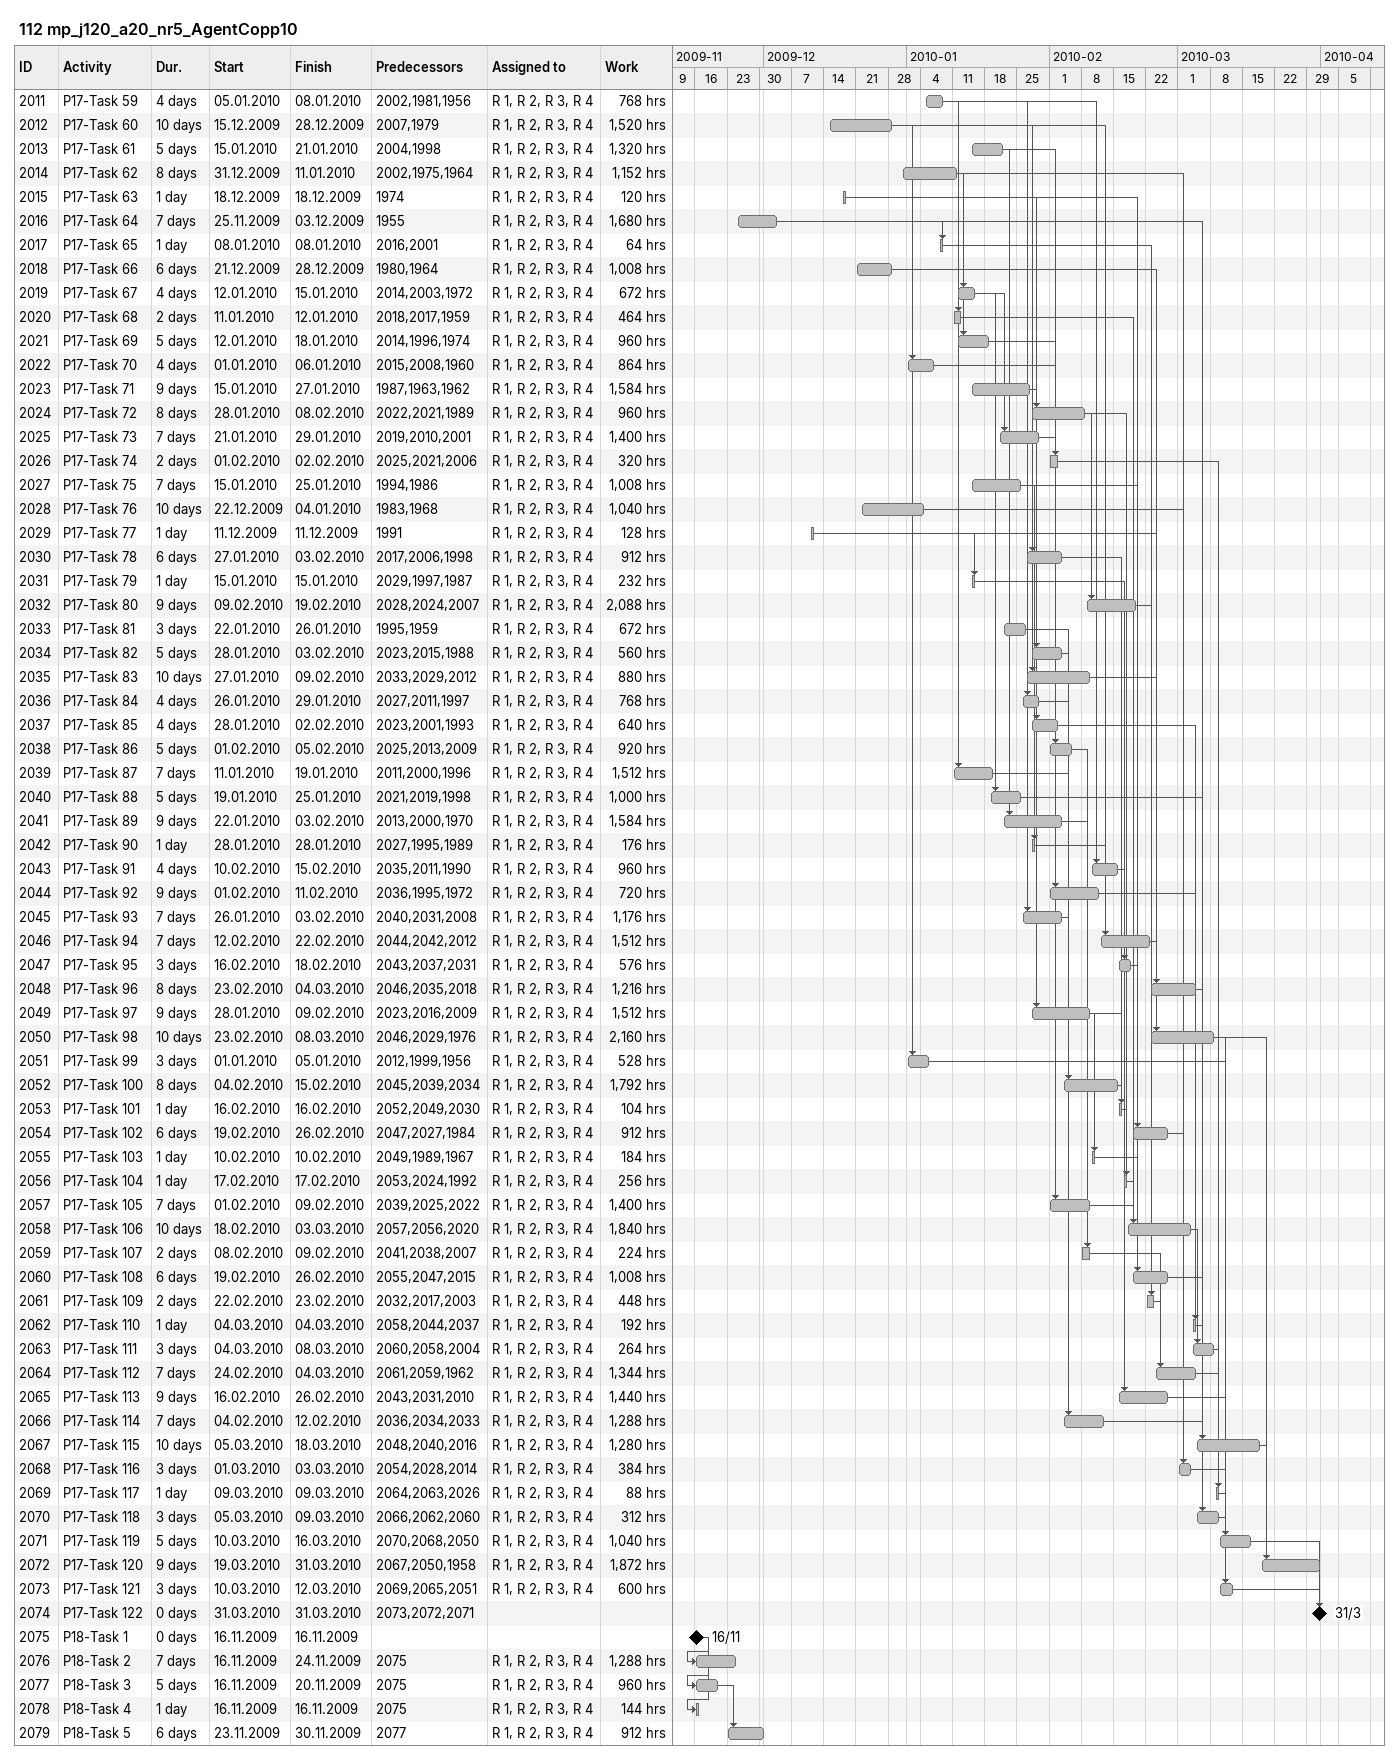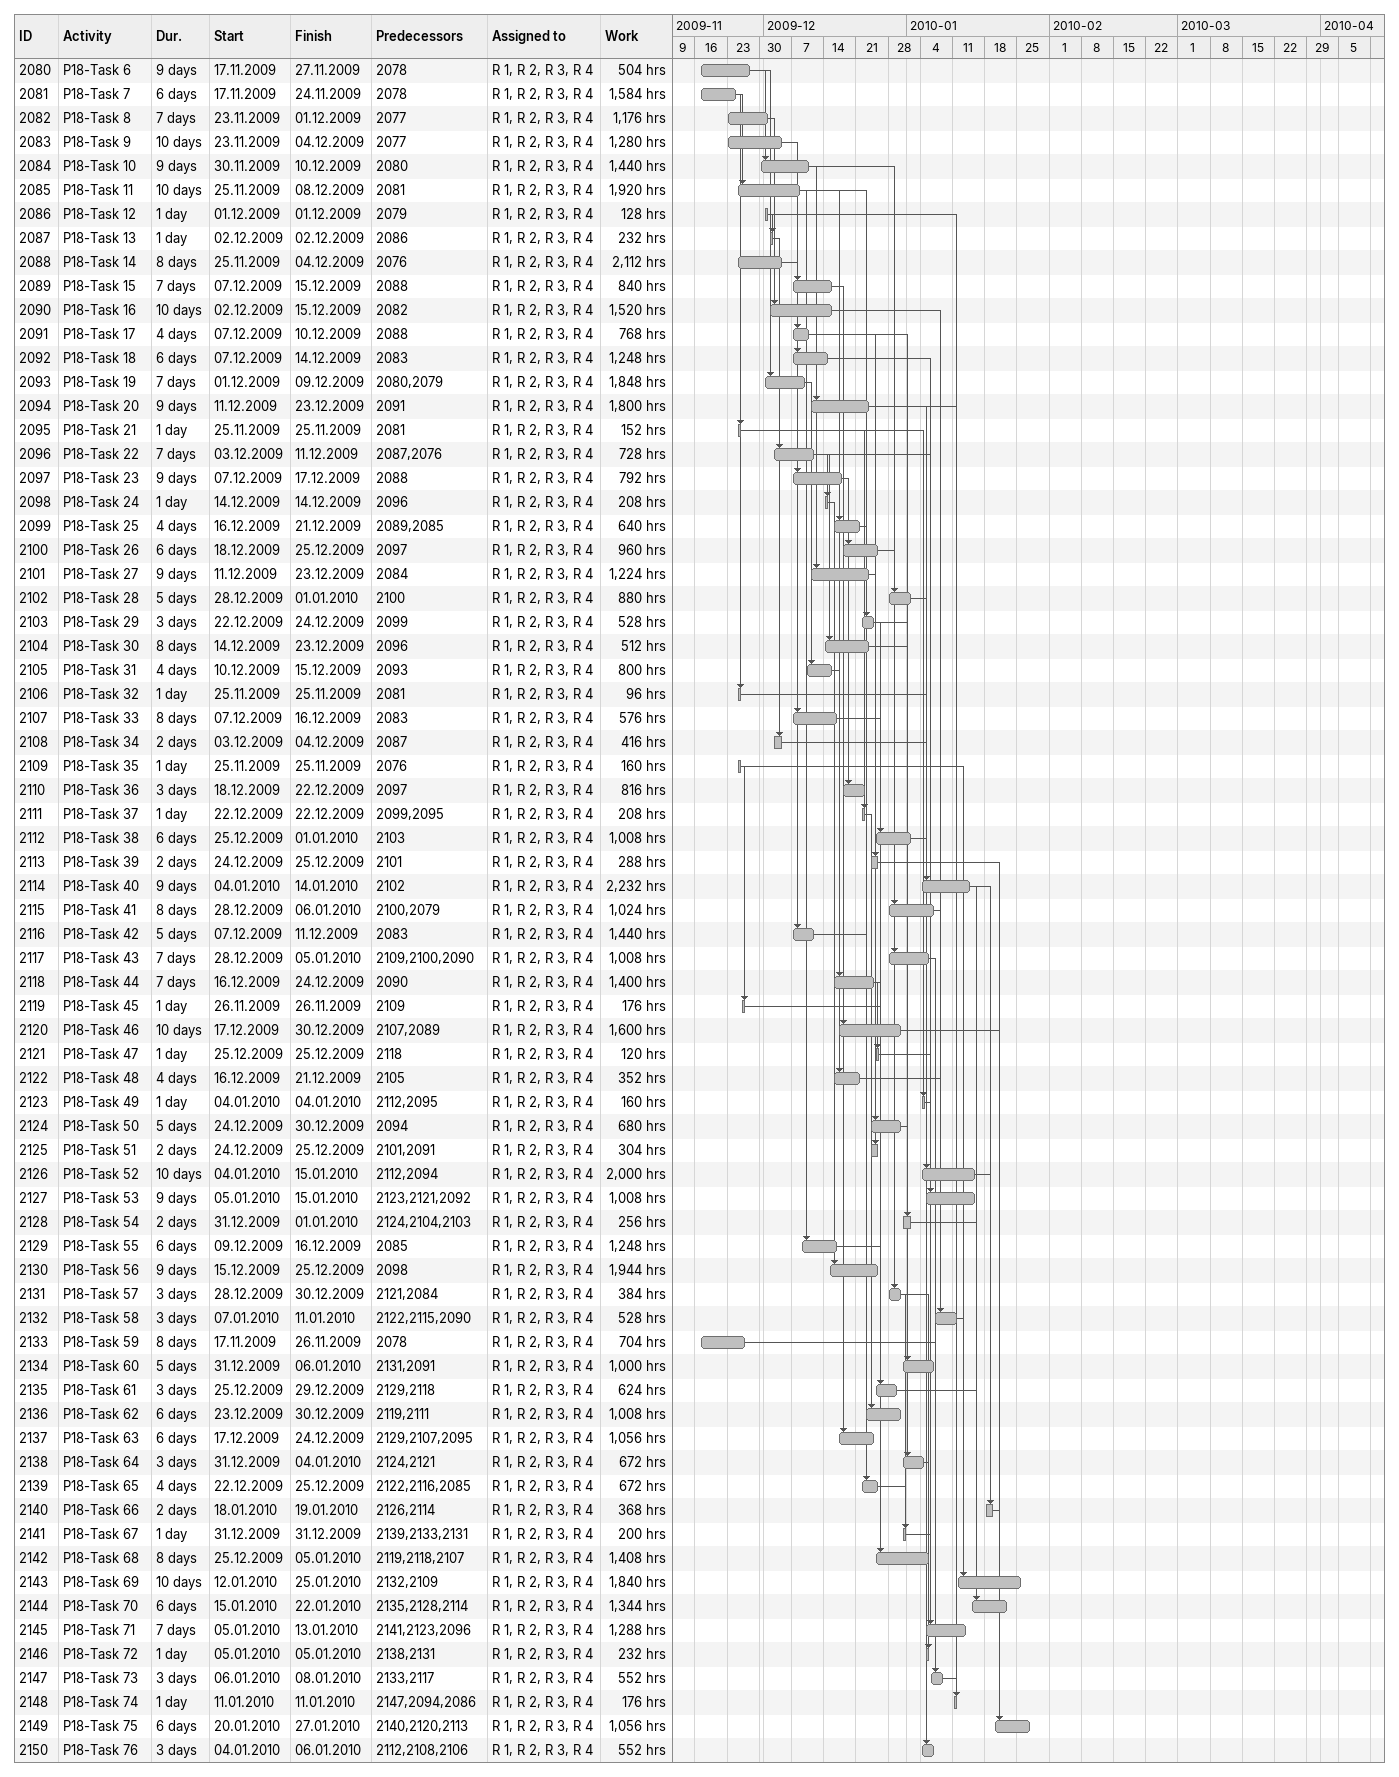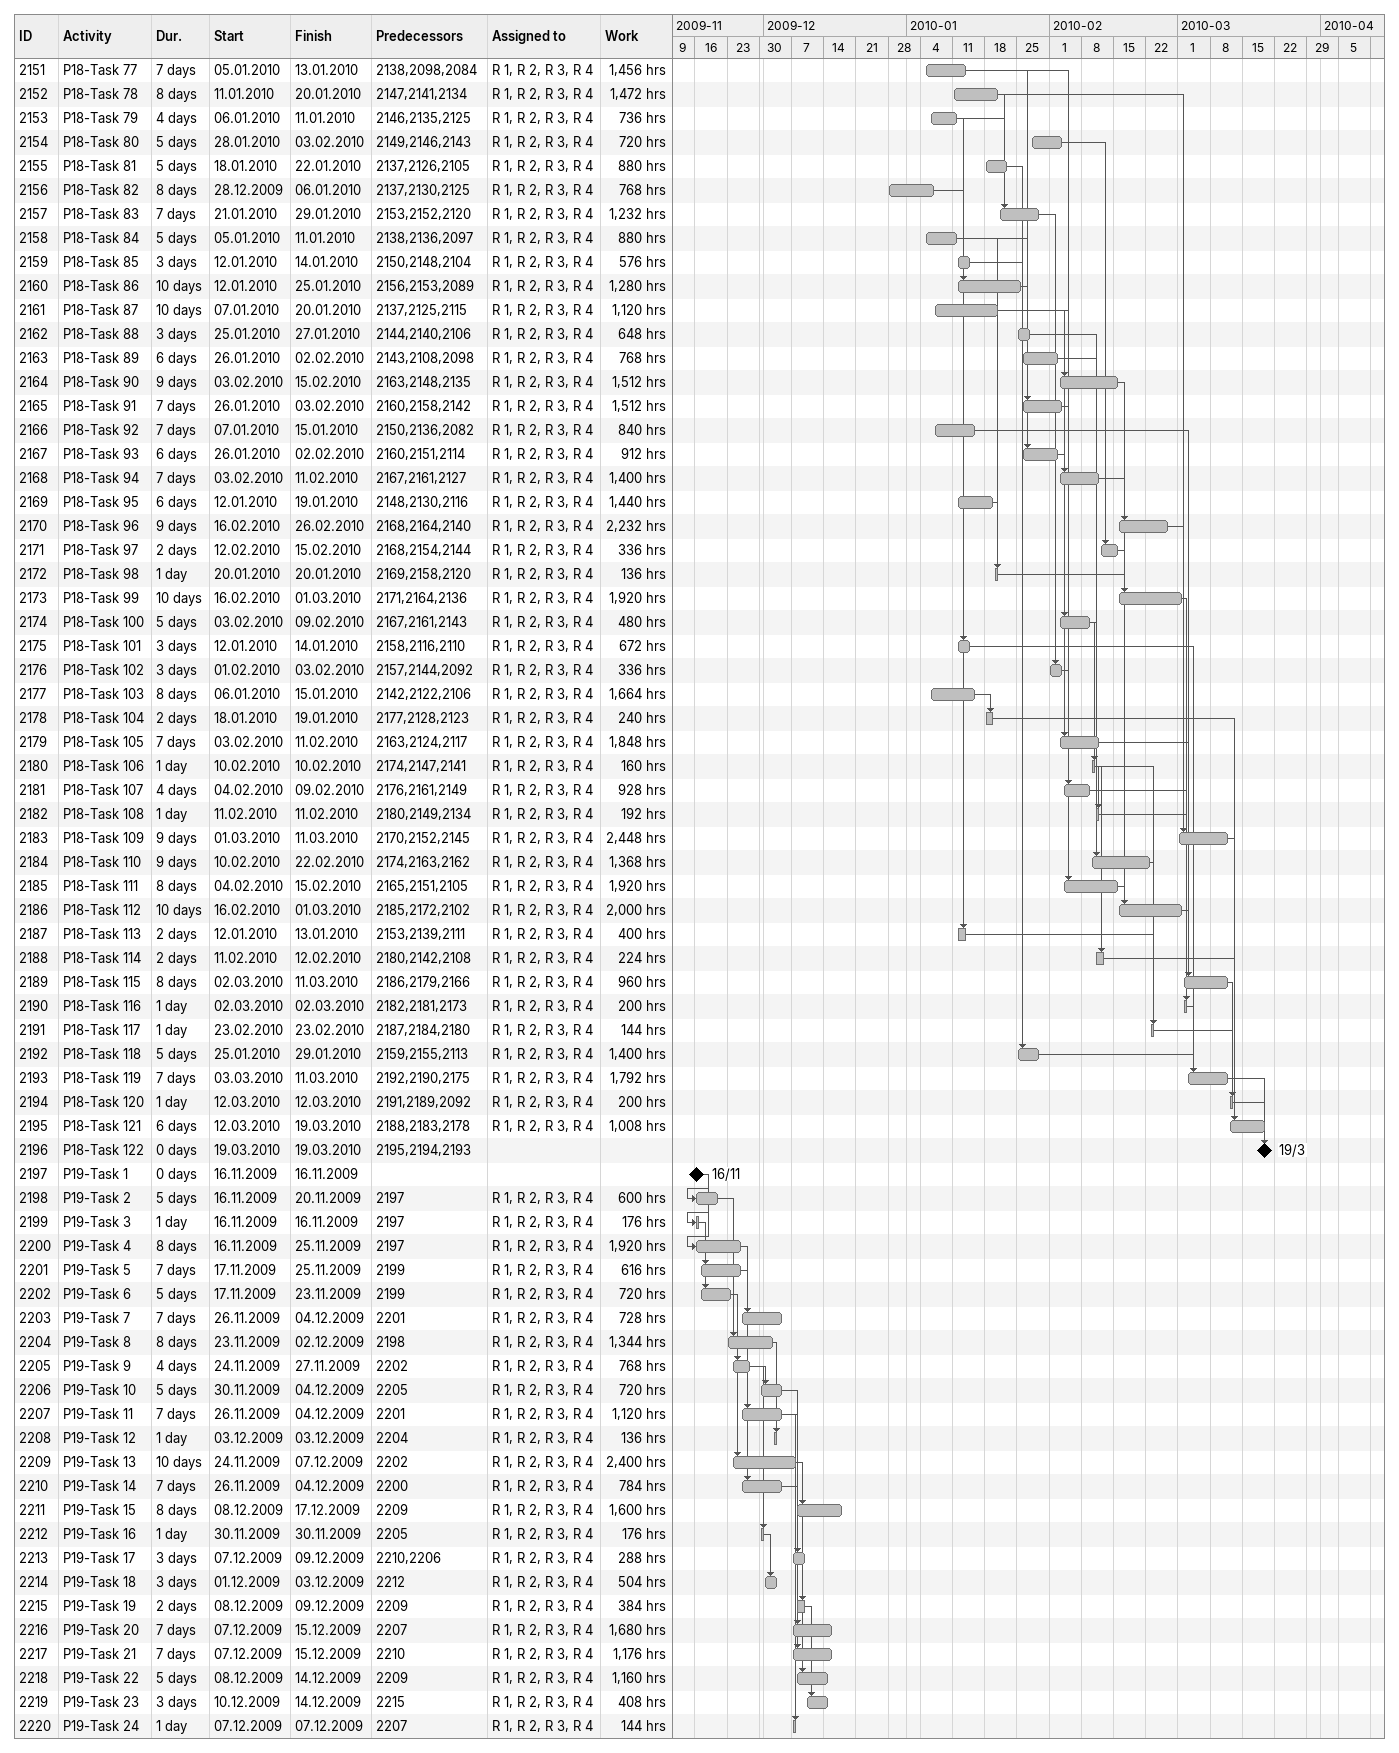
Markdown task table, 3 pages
112 mp_j120_a20_nr5_AgentCopp10

| ID | Task | Duration | Start | Finish | Predecessors | Resources | Work (h) |
|---|---|---|---|---|---|---|---|
| 2011 | P17-Task 59 | 4d | 2010-01-05 | 2010-01-08 | 2002, 1981, 1956 | R 1, R 2, R 3, R 4 | 768 |
| 2012 | P17-Task 60 | 10d | 2009-12-15 | 2009-12-28 | 2007, 1979 | R 1, R 2, R 3, R 4 | 1520 |
| 2013 | P17-Task 61 | 5d | 2010-01-15 | 2010-01-21 | 2004, 1998 | R 1, R 2, R 3, R 4 | 1320 |
| 2014 | P17-Task 62 | 8d | 2009-12-31 | 2010-01-11 | 2002, 1975, 1964 | R 1, R 2, R 3, R 4 | 1152 |
| 2015 | P17-Task 63 | 1d | 2009-12-18 | 2009-12-18 | 1974 | R 1, R 2, R 3, R 4 | 120 |
| 2016 | P17-Task 64 | 7d | 2009-11-25 | 2009-12-03 | 1955 | R 1, R 2, R 3, R 4 | 1680 |
| 2017 | P17-Task 65 | 1d | 2010-01-08 | 2010-01-08 | 2016, 2001 | R 1, R 2, R 3, R 4 | 64 |
| 2018 | P17-Task 66 | 6d | 2009-12-21 | 2009-12-28 | 1980, 1964 | R 1, R 2, R 3, R 4 | 1008 |
| 2019 | P17-Task 67 | 4d | 2010-01-12 | 2010-01-15 | 2014, 2003, 1972 | R 1, R 2, R 3, R 4 | 672 |
| 2020 | P17-Task 68 | 2d | 2010-01-11 | 2010-01-12 | 2018, 2017, 1959 | R 1, R 2, R 3, R 4 | 464 |
| 2021 | P17-Task 69 | 5d | 2010-01-12 | 2010-01-18 | 2014, 1996, 1974 | R 1, R 2, R 3, R 4 | 960 |
| 2022 | P17-Task 70 | 4d | 2010-01-01 | 2010-01-06 | 2015, 2008, 1960 | R 1, R 2, R 3, R 4 | 864 |
| 2023 | P17-Task 71 | 9d | 2010-01-15 | 2010-01-27 | 1987, 1963, 1962 | R 1, R 2, R 3, R 4 | 1584 |
| 2024 | P17-Task 72 | 8d | 2010-01-28 | 2010-02-08 | 2022, 2021, 1989 | R 1, R 2, R 3, R 4 | 960 |
| 2025 | P17-Task 73 | 7d | 2010-01-21 | 2010-01-29 | 2019, 2010, 2001 | R 1, R 2, R 3, R 4 | 1400 |
| 2026 | P17-Task 74 | 2d | 2010-02-01 | 2010-02-02 | 2025, 2021, 2006 | R 1, R 2, R 3, R 4 | 320 |
| 2027 | P17-Task 75 | 7d | 2010-01-15 | 2010-01-25 | 1994, 1986 | R 1, R 2, R 3, R 4 | 1008 |
| 2028 | P17-Task 76 | 10d | 2009-12-22 | 2010-01-04 | 1983, 1968 | R 1, R 2, R 3, R 4 | 1040 |
| 2029 | P17-Task 77 | 1d | 2009-12-11 | 2009-12-11 | 1991 | R 1, R 2, R 3, R 4 | 128 |
| 2030 | P17-Task 78 | 6d | 2010-01-27 | 2010-02-03 | 2017, 2006, 1998 | R 1, R 2, R 3, R 4 | 912 |
| 2031 | P17-Task 79 | 1d | 2010-01-15 | 2010-01-15 | 2029, 1997, 1987 | R 1, R 2, R 3, R 4 | 232 |
| 2032 | P17-Task 80 | 9d | 2010-02-09 | 2010-02-19 | 2028, 2024, 2007 | R 1, R 2, R 3, R 4 | 2088 |
| 2033 | P17-Task 81 | 3d | 2010-01-22 | 2010-01-26 | 1995, 1959 | R 1, R 2, R 3, R 4 | 672 |
| 2034 | P17-Task 82 | 5d | 2010-01-28 | 2010-02-03 | 2023, 2015, 1988 | R 1, R 2, R 3, R 4 | 560 |
| 2035 | P17-Task 83 | 10d | 2010-01-27 | 2010-02-09 | 2033, 2029, 2012 | R 1, R 2, R 3, R 4 | 880 |
| 2036 | P17-Task 84 | 4d | 2010-01-26 | 2010-01-29 | 2027, 2011, 1997 | R 1, R 2, R 3, R 4 | 768 |
| 2037 | P17-Task 85 | 4d | 2010-01-28 | 2010-02-02 | 2023, 2001, 1993 | R 1, R 2, R 3, R 4 | 640 |
| 2038 | P17-Task 86 | 5d | 2010-02-01 | 2010-02-05 | 2025, 2013, 2009 | R 1, R 2, R 3, R 4 | 920 |
| 2039 | P17-Task 87 | 7d | 2010-01-11 | 2010-01-19 | 2011, 2000, 1996 | R 1, R 2, R 3, R 4 | 1512 |
| 2040 | P17-Task 88 | 5d | 2010-01-19 | 2010-01-25 | 2021, 2019, 1998 | R 1, R 2, R 3, R 4 | 1000 |
| 2041 | P17-Task 89 | 9d | 2010-01-22 | 2010-02-03 | 2013, 2000, 1970 | R 1, R 2, R 3, R 4 | 1584 |
| 2042 | P17-Task 90 | 1d | 2010-01-28 | 2010-01-28 | 2027, 1995, 1989 | R 1, R 2, R 3, R 4 | 176 |
| 2043 | P17-Task 91 | 4d | 2010-02-10 | 2010-02-15 | 2035, 2011, 1990 | R 1, R 2, R 3, R 4 | 960 |
| 2044 | P17-Task 92 | 9d | 2010-02-01 | 2010-02-11 | 2036, 1995, 1972 | R 1, R 2, R 3, R 4 | 720 |
| 2045 | P17-Task 93 | 7d | 2010-01-26 | 2010-02-03 | 2040, 2031, 2008 | R 1, R 2, R 3, R 4 | 1176 |
| 2046 | P17-Task 94 | 7d | 2010-02-12 | 2010-02-22 | 2044, 2042, 2012 | R 1, R 2, R 3, R 4 | 1512 |
| 2047 | P17-Task 95 | 3d | 2010-02-16 | 2010-02-18 | 2043, 2037, 2031 | R 1, R 2, R 3, R 4 | 576 |
| 2048 | P17-Task 96 | 8d | 2010-02-23 | 2010-03-04 | 2046, 2035, 2018 | R 1, R 2, R 3, R 4 | 1216 |
| 2049 | P17-Task 97 | 9d | 2010-01-28 | 2010-02-09 | 2023, 2016, 2009 | R 1, R 2, R 3, R 4 | 1512 |
| 2050 | P17-Task 98 | 10d | 2010-02-23 | 2010-03-08 | 2046, 2029, 1976 | R 1, R 2, R 3, R 4 | 2160 |
| 2051 | P17-Task 99 | 3d | 2010-01-01 | 2010-01-05 | 2012, 1999, 1956 | R 1, R 2, R 3, R 4 | 528 |
| 2052 | P17-Task 100 | 8d | 2010-02-04 | 2010-02-15 | 2045, 2039, 2034 | R 1, R 2, R 3, R 4 | 1792 |
| 2053 | P17-Task 101 | 1d | 2010-02-16 | 2010-02-16 | 2052, 2049, 2030 | R 1, R 2, R 3, R 4 | 104 |
| 2054 | P17-Task 102 | 6d | 2010-02-19 | 2010-02-26 | 2047, 2027, 1984 | R 1, R 2, R 3, R 4 | 912 |
| 2055 | P17-Task 103 | 1d | 2010-02-10 | 2010-02-10 | 2049, 1989, 1967 | R 1, R 2, R 3, R 4 | 184 |
| 2056 | P17-Task 104 | 1d | 2010-02-17 | 2010-02-17 | 2053, 2024, 1992 | R 1, R 2, R 3, R 4 | 256 |
| 2057 | P17-Task 105 | 7d | 2010-02-01 | 2010-02-09 | 2039, 2025, 2022 | R 1, R 2, R 3, R 4 | 1400 |
| 2058 | P17-Task 106 | 10d | 2010-02-18 | 2010-03-03 | 2057, 2056, 2020 | R 1, R 2, R 3, R 4 | 1840 |
| 2059 | P17-Task 107 | 2d | 2010-02-08 | 2010-02-09 | 2041, 2038, 2007 | R 1, R 2, R 3, R 4 | 224 |
| 2060 | P17-Task 108 | 6d | 2010-02-19 | 2010-02-26 | 2055, 2047, 2015 | R 1, R 2, R 3, R 4 | 1008 |
| 2061 | P17-Task 109 | 2d | 2010-02-22 | 2010-02-23 | 2032, 2017, 2003 | R 1, R 2, R 3, R 4 | 448 |
| 2062 | P17-Task 110 | 1d | 2010-03-04 | 2010-03-04 | 2058, 2044, 2037 | R 1, R 2, R 3, R 4 | 192 |
| 2063 | P17-Task 111 | 3d | 2010-03-04 | 2010-03-08 | 2060, 2058, 2004 | R 1, R 2, R 3, R 4 | 264 |
| 2064 | P17-Task 112 | 7d | 2010-02-24 | 2010-03-04 | 2061, 2059, 1962 | R 1, R 2, R 3, R 4 | 1344 |
| 2065 | P17-Task 113 | 9d | 2010-02-16 | 2010-02-26 | 2043, 2031, 2010 | R 1, R 2, R 3, R 4 | 1440 |
| 2066 | P17-Task 114 | 7d | 2010-02-04 | 2010-02-12 | 2036, 2034, 2033 | R 1, R 2, R 3, R 4 | 1288 |
| 2067 | P17-Task 115 | 10d | 2010-03-05 | 2010-03-18 | 2048, 2040, 2016 | R 1, R 2, R 3, R 4 | 1280 |
| 2068 | P17-Task 116 | 3d | 2010-03-01 | 2010-03-03 | 2054, 2028, 2014 | R 1, R 2, R 3, R 4 | 384 |
| 2069 | P17-Task 117 | 1d | 2010-03-09 | 2010-03-09 | 2064, 2063, 2026 | R 1, R 2, R 3, R 4 | 88 |
| 2070 | P17-Task 118 | 3d | 2010-03-05 | 2010-03-09 | 2066, 2062, 2060 | R 1, R 2, R 3, R 4 | 312 |
| 2071 | P17-Task 119 | 5d | 2010-03-10 | 2010-03-16 | 2070, 2068, 2050 | R 1, R 2, R 3, R 4 | 1040 |
| 2072 | P17-Task 120 | 9d | 2010-03-19 | 2010-03-31 | 2067, 2050, 1958 | R 1, R 2, R 3, R 4 | 1872 |
| 2073 | P17-Task 121 | 3d | 2010-03-10 | 2010-03-12 | 2069, 2065, 2051 | R 1, R 2, R 3, R 4 | 600 |
| 2074 | P17-Task 122 | 0d | 2010-03-31 | 2010-03-31 | 2073, 2072, 2071 |  |  |
| 2075 | P18-Task 1 | 0d | 2009-11-16 | 2009-11-16 |  |  |  |
| 2076 | P18-Task 2 | 7d | 2009-11-16 | 2009-11-24 | 2075 | R 1, R 2, R 3, R 4 | 1288 |
| 2077 | P18-Task 3 | 5d | 2009-11-16 | 2009-11-20 | 2075 | R 1, R 2, R 3, R 4 | 960 |
| 2078 | P18-Task 4 | 1d | 2009-11-16 | 2009-11-16 | 2075 | R 1, R 2, R 3, R 4 | 144 |
| 2079 | P18-Task 5 | 6d | 2009-11-23 | 2009-11-30 | 2077 | R 1, R 2, R 3, R 4 | 912 |
| 2080 | P18-Task 6 | 9d | 2009-11-17 | 2009-11-27 | 2078 | R 1, R 2, R 3, R 4 | 504 |
| 2081 | P18-Task 7 | 6d | 2009-11-17 | 2009-11-24 | 2078 | R 1, R 2, R 3, R 4 | 1584 |
| 2082 | P18-Task 8 | 7d | 2009-11-23 | 2009-12-01 | 2077 | R 1, R 2, R 3, R 4 | 1176 |
| 2083 | P18-Task 9 | 10d | 2009-11-23 | 2009-12-04 | 2077 | R 1, R 2, R 3, R 4 | 1280 |
| 2084 | P18-Task 10 | 9d | 2009-11-30 | 2009-12-10 | 2080 | R 1, R 2, R 3, R 4 | 1440 |
| 2085 | P18-Task 11 | 10d | 2009-11-25 | 2009-12-08 | 2081 | R 1, R 2, R 3, R 4 | 1920 |
| 2086 | P18-Task 12 | 1d | 2009-12-01 | 2009-12-01 | 2079 | R 1, R 2, R 3, R 4 | 128 |
| 2087 | P18-Task 13 | 1d | 2009-12-02 | 2009-12-02 | 2086 | R 1, R 2, R 3, R 4 | 232 |
| 2088 | P18-Task 14 | 8d | 2009-11-25 | 2009-12-04 | 2076 | R 1, R 2, R 3, R 4 | 2112 |
| 2089 | P18-Task 15 | 7d | 2009-12-07 | 2009-12-15 | 2088 | R 1, R 2, R 3, R 4 | 840 |
| 2090 | P18-Task 16 | 10d | 2009-12-02 | 2009-12-15 | 2082 | R 1, R 2, R 3, R 4 | 1520 |
| 2091 | P18-Task 17 | 4d | 2009-12-07 | 2009-12-10 | 2088 | R 1, R 2, R 3, R 4 | 768 |
| 2092 | P18-Task 18 | 6d | 2009-12-07 | 2009-12-14 | 2083 | R 1, R 2, R 3, R 4 | 1248 |
| 2093 | P18-Task 19 | 7d | 2009-12-01 | 2009-12-09 | 2080, 2079 | R 1, R 2, R 3, R 4 | 1848 |
| 2094 | P18-Task 20 | 9d | 2009-12-11 | 2009-12-23 | 2091 | R 1, R 2, R 3, R 4 | 1800 |
| 2095 | P18-Task 21 | 1d | 2009-11-25 | 2009-11-25 | 2081 | R 1, R 2, R 3, R 4 | 152 |
| 2096 | P18-Task 22 | 7d | 2009-12-03 | 2009-12-11 | 2087, 2076 | R 1, R 2, R 3, R 4 | 728 |
| 2097 | P18-Task 23 | 9d | 2009-12-07 | 2009-12-17 | 2088 | R 1, R 2, R 3, R 4 | 792 |
| 2098 | P18-Task 24 | 1d | 2009-12-14 | 2009-12-14 | 2096 | R 1, R 2, R 3, R 4 | 208 |
| 2099 | P18-Task 25 | 4d | 2009-12-16 | 2009-12-21 | 2089, 2085 | R 1, R 2, R 3, R 4 | 640 |
| 2100 | P18-Task 26 | 6d | 2009-12-18 | 2009-12-25 | 2097 | R 1, R 2, R 3, R 4 | 960 |
| 2101 | P18-Task 27 | 9d | 2009-12-11 | 2009-12-23 | 2084 | R 1, R 2, R 3, R 4 | 1224 |
| 2102 | P18-Task 28 | 5d | 2009-12-28 | 2010-01-01 | 2100 | R 1, R 2, R 3, R 4 | 880 |
| 2103 | P18-Task 29 | 3d | 2009-12-22 | 2009-12-24 | 2099 | R 1, R 2, R 3, R 4 | 528 |
| 2104 | P18-Task 30 | 8d | 2009-12-14 | 2009-12-23 | 2096 | R 1, R 2, R 3, R 4 | 512 |
| 2105 | P18-Task 31 | 4d | 2009-12-10 | 2009-12-15 | 2093 | R 1, R 2, R 3, R 4 | 800 |
| 2106 | P18-Task 32 | 1d | 2009-11-25 | 2009-11-25 | 2081 | R 1, R 2, R 3, R 4 | 96 |
| 2107 | P18-Task 33 | 8d | 2009-12-07 | 2009-12-16 | 2083 | R 1, R 2, R 3, R 4 | 576 |
| 2108 | P18-Task 34 | 2d | 2009-12-03 | 2009-12-04 | 2087 | R 1, R 2, R 3, R 4 | 416 |
| 2109 | P18-Task 35 | 1d | 2009-11-25 | 2009-11-25 | 2076 | R 1, R 2, R 3, R 4 | 160 |
| 2110 | P18-Task 36 | 3d | 2009-12-18 | 2009-12-22 | 2097 | R 1, R 2, R 3, R 4 | 816 |
| 2111 | P18-Task 37 | 1d | 2009-12-22 | 2009-12-22 | 2099, 2095 | R 1, R 2, R 3, R 4 | 208 |
| 2112 | P18-Task 38 | 6d | 2009-12-25 | 2010-01-01 | 2103 | R 1, R 2, R 3, R 4 | 1008 |
| 2113 | P18-Task 39 | 2d | 2009-12-24 | 2009-12-25 | 2101 | R 1, R 2, R 3, R 4 | 288 |
| 2114 | P18-Task 40 | 9d | 2010-01-04 | 2010-01-14 | 2102 | R 1, R 2, R 3, R 4 | 2232 |
| 2115 | P18-Task 41 | 8d | 2009-12-28 | 2010-01-06 | 2100, 2079 | R 1, R 2, R 3, R 4 | 1024 |
| 2116 | P18-Task 42 | 5d | 2009-12-07 | 2009-12-11 | 2083 | R 1, R 2, R 3, R 4 | 1440 |
| 2117 | P18-Task 43 | 7d | 2009-12-28 | 2010-01-05 | 2109, 2100, 2090 | R 1, R 2, R 3, R 4 | 1008 |
| 2118 | P18-Task 44 | 7d | 2009-12-16 | 2009-12-24 | 2090 | R 1, R 2, R 3, R 4 | 1400 |
| 2119 | P18-Task 45 | 1d | 2009-11-26 | 2009-11-26 | 2109 | R 1, R 2, R 3, R 4 | 176 |
| 2120 | P18-Task 46 | 10d | 2009-12-17 | 2009-12-30 | 2107, 2089 | R 1, R 2, R 3, R 4 | 1600 |
| 2121 | P18-Task 47 | 1d | 2009-12-25 | 2009-12-25 | 2118 | R 1, R 2, R 3, R 4 | 120 |
| 2122 | P18-Task 48 | 4d | 2009-12-16 | 2009-12-21 | 2105 | R 1, R 2, R 3, R 4 | 352 |
| 2123 | P18-Task 49 | 1d | 2010-01-04 | 2010-01-04 | 2112, 2095 | R 1, R 2, R 3, R 4 | 160 |
| 2124 | P18-Task 50 | 5d | 2009-12-24 | 2009-12-30 | 2094 | R 1, R 2, R 3, R 4 | 680 |
| 2125 | P18-Task 51 | 2d | 2009-12-24 | 2009-12-25 | 2101, 2091 | R 1, R 2, R 3, R 4 | 304 |
| 2126 | P18-Task 52 | 10d | 2010-01-04 | 2010-01-15 | 2112, 2094 | R 1, R 2, R 3, R 4 | 2000 |
| 2127 | P18-Task 53 | 9d | 2010-01-05 | 2010-01-15 | 2123, 2121, 2092 | R 1, R 2, R 3, R 4 | 1008 |
| 2128 | P18-Task 54 | 2d | 2009-12-31 | 2010-01-01 | 2124, 2104, 2103 | R 1, R 2, R 3, R 4 | 256 |
| 2129 | P18-Task 55 | 6d | 2009-12-09 | 2009-12-16 | 2085 | R 1, R 2, R 3, R 4 | 1248 |
| 2130 | P18-Task 56 | 9d | 2009-12-15 | 2009-12-25 | 2098 | R 1, R 2, R 3, R 4 | 1944 |
| 2131 | P18-Task 57 | 3d | 2009-12-28 | 2009-12-30 | 2121, 2084 | R 1, R 2, R 3, R 4 | 384 |
| 2132 | P18-Task 58 | 3d | 2010-01-07 | 2010-01-11 | 2122, 2115, 2090 | R 1, R 2, R 3, R 4 | 528 |
| 2133 | P18-Task 59 | 8d | 2009-11-17 | 2009-11-26 | 2078 | R 1, R 2, R 3, R 4 | 704 |
| 2134 | P18-Task 60 | 5d | 2009-12-31 | 2010-01-06 | 2131, 2091 | R 1, R 2, R 3, R 4 | 1000 |
| 2135 | P18-Task 61 | 3d | 2009-12-25 | 2009-12-29 | 2129, 2118 | R 1, R 2, R 3, R 4 | 624 |
| 2136 | P18-Task 62 | 6d | 2009-12-23 | 2009-12-30 | 2119, 2111 | R 1, R 2, R 3, R 4 | 1008 |
| 2137 | P18-Task 63 | 6d | 2009-12-17 | 2009-12-24 | 2129, 2107, 2095 | R 1, R 2, R 3, R 4 | 1056 |
| 2138 | P18-Task 64 | 3d | 2009-12-31 | 2010-01-04 | 2124, 2121 | R 1, R 2, R 3, R 4 | 672 |
| 2139 | P18-Task 65 | 4d | 2009-12-22 | 2009-12-25 | 2122, 2116, 2085 | R 1, R 2, R 3, R 4 | 672 |
| 2140 | P18-Task 66 | 2d | 2010-01-18 | 2010-01-19 | 2126, 2114 | R 1, R 2, R 3, R 4 | 368 |
| 2141 | P18-Task 67 | 1d | 2009-12-31 | 2009-12-31 | 2139, 2133, 2131 | R 1, R 2, R 3, R 4 | 200 |
| 2142 | P18-Task 68 | 8d | 2009-12-25 | 2010-01-05 | 2119, 2118, 2107 | R 1, R 2, R 3, R 4 | 1408 |
| 2143 | P18-Task 69 | 10d | 2010-01-12 | 2010-01-25 | 2132, 2109 | R 1, R 2, R 3, R 4 | 1840 |
| 2144 | P18-Task 70 | 6d | 2010-01-15 | 2010-01-22 | 2135, 2128, 2114 | R 1, R 2, R 3, R 4 | 1344 |
| 2145 | P18-Task 71 | 7d | 2010-01-05 | 2010-01-13 | 2141, 2123, 2096 | R 1, R 2, R 3, R 4 | 1288 |
| 2146 | P18-Task 72 | 1d | 2010-01-05 | 2010-01-05 | 2138, 2131 | R 1, R 2, R 3, R 4 | 232 |
| 2147 | P18-Task 73 | 3d | 2010-01-06 | 2010-01-08 | 2133, 2117 | R 1, R 2, R 3, R 4 | 552 |
| 2148 | P18-Task 74 | 1d | 2010-01-11 | 2010-01-11 | 2147, 2094, 2086 | R 1, R 2, R 3, R 4 | 176 |
| 2149 | P18-Task 75 | 6d | 2010-01-20 | 2010-01-27 | 2140, 2120, 2113 | R 1, R 2, R 3, R 4 | 1056 |
| 2150 | P18-Task 76 | 3d | 2010-01-04 | 2010-01-06 | 2112, 2108, 2106 | R 1, R 2, R 3, R 4 | 552 |
| 2151 | P18-Task 77 | 7d | 2010-01-05 | 2010-01-13 | 2138, 2098, 2084 | R 1, R 2, R 3, R 4 | 1456 |
| 2152 | P18-Task 78 | 8d | 2010-01-11 | 2010-01-20 | 2147, 2141, 2134 | R 1, R 2, R 3, R 4 | 1472 |
| 2153 | P18-Task 79 | 4d | 2010-01-06 | 2010-01-11 | 2146, 2135, 2125 | R 1, R 2, R 3, R 4 | 736 |
| 2154 | P18-Task 80 | 5d | 2010-01-28 | 2010-02-03 | 2149, 2146, 2143 | R 1, R 2, R 3, R 4 | 720 |
| 2155 | P18-Task 81 | 5d | 2010-01-18 | 2010-01-22 | 2137, 2126, 2105 | R 1, R 2, R 3, R 4 | 880 |
| 2156 | P18-Task 82 | 8d | 2009-12-28 | 2010-01-06 | 2137, 2130, 2125 | R 1, R 2, R 3, R 4 | 768 |
| 2157 | P18-Task 83 | 7d | 2010-01-21 | 2010-01-29 | 2153, 2152, 2120 | R 1, R 2, R 3, R 4 | 1232 |
| 2158 | P18-Task 84 | 5d | 2010-01-05 | 2010-01-11 | 2138, 2136, 2097 | R 1, R 2, R 3, R 4 | 880 |
| 2159 | P18-Task 85 | 3d | 2010-01-12 | 2010-01-14 | 2150, 2148, 2104 | R 1, R 2, R 3, R 4 | 576 |
| 2160 | P18-Task 86 | 10d | 2010-01-12 | 2010-01-25 | 2156, 2153, 2089 | R 1, R 2, R 3, R 4 | 1280 |
| 2161 | P18-Task 87 | 10d | 2010-01-07 | 2010-01-20 | 2137, 2125, 2115 | R 1, R 2, R 3, R 4 | 1120 |
| 2162 | P18-Task 88 | 3d | 2010-01-25 | 2010-01-27 | 2144, 2140, 2106 | R 1, R 2, R 3, R 4 | 648 |
| 2163 | P18-Task 89 | 6d | 2010-01-26 | 2010-02-02 | 2143, 2108, 2098 | R 1, R 2, R 3, R 4 | 768 |
| 2164 | P18-Task 90 | 9d | 2010-02-03 | 2010-02-15 | 2163, 2148, 2135 | R 1, R 2, R 3, R 4 | 1512 |
| 2165 | P18-Task 91 | 7d | 2010-01-26 | 2010-02-03 | 2160, 2158, 2142 | R 1, R 2, R 3, R 4 | 1512 |
| 2166 | P18-Task 92 | 7d | 2010-01-07 | 2010-01-15 | 2150, 2136, 2082 | R 1, R 2, R 3, R 4 | 840 |
| 2167 | P18-Task 93 | 6d | 2010-01-26 | 2010-02-02 | 2160, 2151, 2114 | R 1, R 2, R 3, R 4 | 912 |
| 2168 | P18-Task 94 | 7d | 2010-02-03 | 2010-02-11 | 2167, 2161, 2127 | R 1, R 2, R 3, R 4 | 1400 |
| 2169 | P18-Task 95 | 6d | 2010-01-12 | 2010-01-19 | 2148, 2130, 2116 | R 1, R 2, R 3, R 4 | 1440 |
| 2170 | P18-Task 96 | 9d | 2010-02-16 | 2010-02-26 | 2168, 2164, 2140 | R 1, R 2, R 3, R 4 | 2232 |
| 2171 | P18-Task 97 | 2d | 2010-02-12 | 2010-02-15 | 2168, 2154, 2144 | R 1, R 2, R 3, R 4 | 336 |
| 2172 | P18-Task 98 | 1d | 2010-01-20 | 2010-01-20 | 2169, 2158, 2120 | R 1, R 2, R 3, R 4 | 136 |
| 2173 | P18-Task 99 | 10d | 2010-02-16 | 2010-03-01 | 2171, 2164, 2136 | R 1, R 2, R 3, R 4 | 1920 |
| 2174 | P18-Task 100 | 5d | 2010-02-03 | 2010-02-09 | 2167, 2161, 2143 | R 1, R 2, R 3, R 4 | 480 |
| 2175 | P18-Task 101 | 3d | 2010-01-12 | 2010-01-14 | 2158, 2116, 2110 | R 1, R 2, R 3, R 4 | 672 |
| 2176 | P18-Task 102 | 3d | 2010-02-01 | 2010-02-03 | 2157, 2144, 2092 | R 1, R 2, R 3, R 4 | 336 |
| 2177 | P18-Task 103 | 8d | 2010-01-06 | 2010-01-15 | 2142, 2122, 2106 | R 1, R 2, R 3, R 4 | 1664 |
| 2178 | P18-Task 104 | 2d | 2010-01-18 | 2010-01-19 | 2177, 2128, 2123 | R 1, R 2, R 3, R 4 | 240 |
| 2179 | P18-Task 105 | 7d | 2010-02-03 | 2010-02-11 | 2163, 2124, 2117 | R 1, R 2, R 3, R 4 | 1848 |
| 2180 | P18-Task 106 | 1d | 2010-02-10 | 2010-02-10 | 2174, 2147, 2141 | R 1, R 2, R 3, R 4 | 160 |
| 2181 | P18-Task 107 | 4d | 2010-02-04 | 2010-02-09 | 2176, 2161, 2149 | R 1, R 2, R 3, R 4 | 928 |
| 2182 | P18-Task 108 | 1d | 2010-02-11 | 2010-02-11 | 2180, 2149, 2134 | R 1, R 2, R 3, R 4 | 192 |
| 2183 | P18-Task 109 | 9d | 2010-03-01 | 2010-03-11 | 2170, 2152, 2145 | R 1, R 2, R 3, R 4 | 2448 |
| 2184 | P18-Task 110 | 9d | 2010-02-10 | 2010-02-22 | 2174, 2163, 2162 | R 1, R 2, R 3, R 4 | 1368 |
| 2185 | P18-Task 111 | 8d | 2010-02-04 | 2010-02-15 | 2165, 2151, 2105 | R 1, R 2, R 3, R 4 | 1920 |
| 2186 | P18-Task 112 | 10d | 2010-02-16 | 2010-03-01 | 2185, 2172, 2102 | R 1, R 2, R 3, R 4 | 2000 |
| 2187 | P18-Task 113 | 2d | 2010-01-12 | 2010-01-13 | 2153, 2139, 2111 | R 1, R 2, R 3, R 4 | 400 |
| 2188 | P18-Task 114 | 2d | 2010-02-11 | 2010-02-12 | 2180, 2142, 2108 | R 1, R 2, R 3, R 4 | 224 |
| 2189 | P18-Task 115 | 8d | 2010-03-02 | 2010-03-11 | 2186, 2179, 2166 | R 1, R 2, R 3, R 4 | 960 |
| 2190 | P18-Task 116 | 1d | 2010-03-02 | 2010-03-02 | 2182, 2181, 2173 | R 1, R 2, R 3, R 4 | 200 |
| 2191 | P18-Task 117 | 1d | 2010-02-23 | 2010-02-23 | 2187, 2184, 2180 | R 1, R 2, R 3, R 4 | 144 |
| 2192 | P18-Task 118 | 5d | 2010-01-25 | 2010-01-29 | 2159, 2155, 2113 | R 1, R 2, R 3, R 4 | 1400 |
| 2193 | P18-Task 119 | 7d | 2010-03-03 | 2010-03-11 | 2192, 2190, 2175 | R 1, R 2, R 3, R 4 | 1792 |
| 2194 | P18-Task 120 | 1d | 2010-03-12 | 2010-03-12 | 2191, 2189, 2092 | R 1, R 2, R 3, R 4 | 200 |
| 2195 | P18-Task 121 | 6d | 2010-03-12 | 2010-03-19 | 2188, 2183, 2178 | R 1, R 2, R 3, R 4 | 1008 |
| 2196 | P18-Task 122 | 0d | 2010-03-19 | 2010-03-19 | 2195, 2194, 2193 |  |  |
| 2197 | P19-Task 1 | 0d | 2009-11-16 | 2009-11-16 |  |  |  |
| 2198 | P19-Task 2 | 5d | 2009-11-16 | 2009-11-20 | 2197 | R 1, R 2, R 3, R 4 | 600 |
| 2199 | P19-Task 3 | 1d | 2009-11-16 | 2009-11-16 | 2197 | R 1, R 2, R 3, R 4 | 176 |
| 2200 | P19-Task 4 | 8d | 2009-11-16 | 2009-11-25 | 2197 | R 1, R 2, R 3, R 4 | 1920 |
| 2201 | P19-Task 5 | 7d | 2009-11-17 | 2009-11-25 | 2199 | R 1, R 2, R 3, R 4 | 616 |
| 2202 | P19-Task 6 | 5d | 2009-11-17 | 2009-11-23 | 2199 | R 1, R 2, R 3, R 4 | 720 |
| 2203 | P19-Task 7 | 7d | 2009-11-26 | 2009-12-04 | 2201 | R 1, R 2, R 3, R 4 | 728 |
| 2204 | P19-Task 8 | 8d | 2009-11-23 | 2009-12-02 | 2198 | R 1, R 2, R 3, R 4 | 1344 |
| 2205 | P19-Task 9 | 4d | 2009-11-24 | 2009-11-27 | 2202 | R 1, R 2, R 3, R 4 | 768 |
| 2206 | P19-Task 10 | 5d | 2009-11-30 | 2009-12-04 | 2205 | R 1, R 2, R 3, R 4 | 720 |
| 2207 | P19-Task 11 | 7d | 2009-11-26 | 2009-12-04 | 2201 | R 1, R 2, R 3, R 4 | 1120 |
| 2208 | P19-Task 12 | 1d | 2009-12-03 | 2009-12-03 | 2204 | R 1, R 2, R 3, R 4 | 136 |
| 2209 | P19-Task 13 | 10d | 2009-11-24 | 2009-12-07 | 2202 | R 1, R 2, R 3, R 4 | 2400 |
| 2210 | P19-Task 14 | 7d | 2009-11-26 | 2009-12-04 | 2200 | R 1, R 2, R 3, R 4 | 784 |
| 2211 | P19-Task 15 | 8d | 2009-12-08 | 2009-12-17 | 2209 | R 1, R 2, R 3, R 4 | 1600 |
| 2212 | P19-Task 16 | 1d | 2009-11-30 | 2009-11-30 | 2205 | R 1, R 2, R 3, R 4 | 176 |
| 2213 | P19-Task 17 | 3d | 2009-12-07 | 2009-12-09 | 2210, 2206 | R 1, R 2, R 3, R 4 | 288 |
| 2214 | P19-Task 18 | 3d | 2009-12-01 | 2009-12-03 | 2212 | R 1, R 2, R 3, R 4 | 504 |
| 2215 | P19-Task 19 | 2d | 2009-12-08 | 2009-12-09 | 2209 | R 1, R 2, R 3, R 4 | 384 |
| 2216 | P19-Task 20 | 7d | 2009-12-07 | 2009-12-15 | 2207 | R 1, R 2, R 3, R 4 | 1680 |
| 2217 | P19-Task 21 | 7d | 2009-12-07 | 2009-12-15 | 2210 | R 1, R 2, R 3, R 4 | 1176 |
| 2218 | P19-Task 22 | 5d | 2009-12-08 | 2009-12-14 | 2209 | R 1, R 2, R 3, R 4 | 1160 |
| 2219 | P19-Task 23 | 3d | 2009-12-10 | 2009-12-14 | 2215 | R 1, R 2, R 3, R 4 | 408 |
| 2220 | P19-Task 24 | 1d | 2009-12-07 | 2009-12-07 | 2207 | R 1, R 2, R 3, R 4 | 144 |
